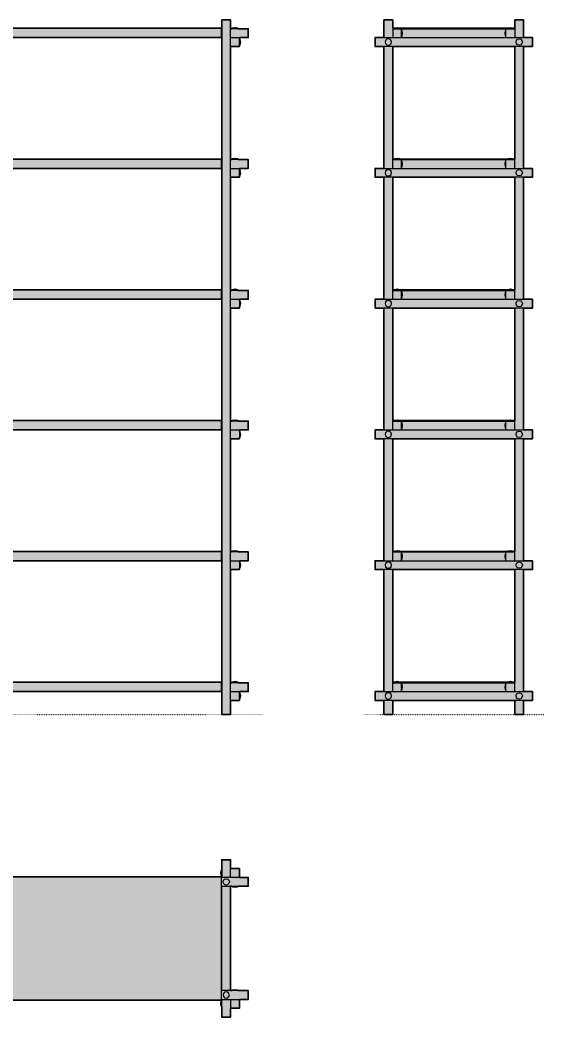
# Model space of a CAD drawing. Header units: millimetres. Extents: x 0 to 2964, y -856 to 1965.
# Drawn here: x 1482 to 2964, y -856 to 1965 of the extents above; entities that cross this region are included whole.
import ezdxf

# ---------------------------------------------------------------- set-up
doc = ezdxf.new("R2010")
doc.units = ezdxf.units.MM
doc.linetypes.add('Dots', pattern=[1, 0, -1])
doc.layers.add('Blocks', color=7, linetype='Continuous')
doc.layers.add('Blocks$Fill', color=7, linetype='Continuous', true_color=0xffffff)
for name, color, linetype, lineweight, true_color in [('Blocks$Inner', 7, 'Continuous', 25, 0x007f00), ('Blocks$Outline', 7, 'Continuous', 35, 0xff3f3f), ('Groud', 7, 'Dots', 25, 0x243775)]:
    doc.layers.add(name, color=color, linetype=linetype, lineweight=lineweight, true_color=true_color)

# ---------------------------------------------------------------- blocks, each defined once
blk = doc.blocks.new('Woody High Shelf Front')
at = {"layer": 'Blocks$Fill'}
h = blk.add_hatch(color=256, dxfattribs=at)
h.paths.add_polyline_path([(2077.9, 1965), (2052.9, 1965), (2052.9, 1940), (2051.9, 1940), (2051.9, 1941.5), (1448.9, 1941.5), (1448.9, 1941.2), (1448.9, 1940), (1444.4, 1940), (1444.4, 1940.8), (1442.3, 1941.8), (1435.4, 1943.1), (1428.5, 1941.8), (1426.4, 1940.8), (1426.4, 1940), (1422.9, 1940), (1422.9, 1965), (1397.9, 1965), (1397.9, 1940), (1396.9, 1940), (1396.9, 1941.5), (793.9, 1941.5), (793.9, 1941.2), (793.9, 1940), (789.4, 1940), (789.4, 1940.8), (787.3, 1941.8), (780.4, 1943.1), (773.5, 1941.8), (771.4, 1940.8), (771.4, 1940), (767.9, 1940), (767.9, 1965), (742.9, 1965), (742.9, 1940), (741.9, 1940), (741.9, 1941.5), (138.9, 1941.5), (138.9, 1941.2), (138.9, 1940), (134.4, 1940), (134.4, 1940.8), (132.3, 1941.8), (125.4, 1943.1), (118.5, 1941.8), (116.4, 1940.8), (116.4, 1940), (112.9, 1940), (112.9, 1965), (87.9, 1965), (87.9, 1940), (62.9, 1940), (62.9, 1915), (87.9, 1915), (87.9, 1570), (62.9, 1570), (62.9, 1545), (87.9, 1545), (87.9, 1200), (62.9, 1200), (62.9, 1175), (87.9, 1175), (87.9, 830), (62.9, 830), (62.9, 805), (87.9, 805), (87.9, 460), (62.9, 460), (62.9, 435), (87.9, 435), (87.9, 90), (62.9, 90), (62.9, 65), (87.9, 65), (87.9, 0), (112.9, 0), (112.9, 40), (137.9, 40), (137.9, 43.5), (138.2, 43.5), (139.2, 45.6), (140.5, 52.5), (139.2, 59.4), (138.2, 61.5), (137.9, 61.5), (137.9, 65), (742.9, 65), (742.9, 0), (767.9, 0), (767.9, 40), (792.9, 40), (792.9, 43.5), (793.2, 43.5), (794.2, 45.6), (795.5, 52.5), (794.2, 59.4), (793.2, 61.5), (792.9, 61.5), (792.9, 65), (1397.9, 65), (1397.9, 0), (1422.9, 0), (1422.9, 40), (1447.9, 40), (1447.9, 43.5), (1448.2, 43.5), (1449.2, 45.6), (1450.5, 52.5), (1449.2, 59.4), (1448.2, 61.5), (1447.9, 61.5), (1447.9, 65), (2052.9, 65), (2052.9, 0), (2077.9, 0), (2077.9, 40), (2102.9, 40), (2102.9, 43.5), (2103.2, 43.5), (2104.2, 45.6), (2105.5, 52.5), (2104.2, 59.4), (2103.2, 61.5), (2102.9, 61.5), (2102.9, 65), (2127.9, 65), (2127.9, 90), (2099.5, 90), (2099.5, 90.8), (2097.3, 91.8), (2090.5, 93.1), (2083.6, 91.8), (2081.4, 90.8), (2081.4, 90), (2077.9, 90), (2077.9, 410), (2102.9, 410), (2102.9, 413.5), (2103.2, 413.5), (2104.2, 415.6), (2105.5, 422.5), (2104.2, 429.4), (2103.2, 431.5), (2102.9, 431.5), (2102.9, 435), (2127.9, 435), (2127.9, 460), (2099.5, 460), (2099.5, 460.8), (2097.3, 461.8), (2090.5, 463.1), (2083.6, 461.8), (2081.4, 460.8), (2081.4, 460), (2077.9, 460), (2077.9, 780), (2102.9, 780), (2102.9, 783.5), (2103.2, 783.5), (2104.2, 785.6), (2105.5, 792.5), (2104.2, 799.4), (2103.2, 801.5), (2102.9, 801.5), (2102.9, 805), (2127.9, 805), (2127.9, 830), (2099.5, 830), (2099.5, 830.8), (2097.3, 831.8), (2090.5, 833.1), (2083.6, 831.8), (2081.4, 830.8), (2081.4, 830), (2077.9, 830), (2077.9, 1150), (2102.9, 1150), (2102.9, 1153.5), (2103.2, 1153.5), (2104.2, 1155.6), (2105.5, 1162.5), (2104.2, 1169.4), (2103.2, 1171.5), (2102.9, 1171.5), (2102.9, 1175), (2127.9, 1175), (2127.9, 1200), (2099.5, 1200), (2099.5, 1200.8), (2097.3, 1201.8), (2090.5, 1203.1), (2083.6, 1201.8), (2081.4, 1200.8), (2081.4, 1200), (2077.9, 1200), (2077.9, 1520), (2102.9, 1520), (2102.9, 1523.5), (2103.2, 1523.5), (2104.2, 1525.6), (2105.5, 1532.5), (2104.2, 1539.4), (2103.2, 1541.5), (2102.9, 1541.5), (2102.9, 1545), (2127.9, 1545), (2127.9, 1570), (2099.5, 1570), (2099.5, 1570.8), (2097.3, 1571.8), (2090.5, 1573.1), (2083.6, 1571.8), (2081.4, 1570.8), (2081.4, 1570), (2077.9, 1570), (2077.9, 1890), (2102.9, 1890), (2102.9, 1893.5), (2103.2, 1893.5), (2104.2, 1895.6), (2105.5, 1902.5), (2104.2, 1909.4), (2103.2, 1911.5), (2102.9, 1911.5), (2102.9, 1915), (2127.9, 1915), (2127.9, 1940), (2099.5, 1940), (2099.5, 1940.8), (2097.3, 1941.8), (2090.5, 1943.1), (2083.6, 1941.8), (2081.4, 1940.8), (2081.4, 1940), (2077.9, 1940)], flags=0)
h.paths.add_polyline_path([(1422.9, 1890), (1447.9, 1890), (1447.9, 1893.5), (1448.2, 1893.5), (1449.2, 1895.6), (1450.5, 1902.5), (1449.2, 1909.4), (1448.2, 1911.5), (1447.9, 1911.5), (1447.9, 1915), (2052.9, 1915), (2052.9, 1570), (2051.9, 1570), (2051.9, 1571.5), (1448.9, 1571.5), (1448.9, 1571.2), (1448.9, 1570), (1444.4, 1570), (1444.4, 1570.8), (1442.3, 1571.8), (1435.4, 1573.1), (1428.5, 1571.8), (1426.4, 1570.8), (1426.4, 1570), (1422.9, 1570)], flags=0)
h.paths.add_polyline_path([(1422.9, 1520), (1447.9, 1520), (1447.9, 1523.5), (1448.2, 1523.5), (1449.2, 1525.6), (1450.5, 1532.5), (1449.2, 1539.4), (1448.2, 1541.5), (1447.9, 1541.5), (1447.9, 1545), (2052.9, 1545), (2052.9, 1200), (2051.9, 1200), (2051.9, 1201.5), (1448.9, 1201.5), (1448.9, 1201.2), (1448.9, 1200), (1444.4, 1200), (1444.4, 1200.8), (1442.3, 1201.8), (1435.4, 1203.1), (1428.5, 1201.8), (1426.4, 1200.8), (1426.4, 1200), (1422.9, 1200), (1422.9, 1520)], flags=0)
h.paths.add_polyline_path([(2051.9, 831.5), (1448.9, 831.5), (1448.9, 831.2), (1448.9, 830), (1444.4, 830), (1444.4, 830.8), (1442.3, 831.8), (1435.4, 833.1), (1428.5, 831.8), (1426.4, 830.8), (1426.4, 830), (1422.9, 830), (1422.9, 1150), (1447.9, 1150), (1447.9, 1153.5), (1448.2, 1153.5), (1449.2, 1155.6), (1450.5, 1162.5), (1449.2, 1169.4), (1448.2, 1171.5), (1447.9, 1171.5), (1447.9, 1175), (2052.9, 1175), (2052.9, 830), (2051.9, 830)], flags=0)
h.paths.add_polyline_path([(1422.9, 780), (1447.9, 780), (1447.9, 783.5), (1448.2, 783.5), (1449.2, 785.6), (1450.5, 792.5), (1449.2, 799.4), (1448.2, 801.5), (1447.9, 801.5), (1447.9, 805), (2052.9, 805), (2052.9, 460), (2051.9, 460), (2051.9, 461.5), (1448.9, 461.5), (1448.9, 461.2), (1448.9, 460), (1444.4, 460), (1444.4, 460.8), (1442.3, 461.8), (1435.4, 463.1), (1428.5, 461.8), (1426.4, 460.8), (1426.4, 460), (1422.9, 460)], flags=0)
h.paths.add_polyline_path([(1422.9, 410), (1447.9, 410), (1447.9, 413.5), (1448.2, 413.5), (1449.2, 415.6), (1450.5, 422.5), (1449.2, 429.4), (1448.2, 431.5), (1447.9, 431.5), (1447.9, 435), (2052.9, 435), (2052.9, 90), (2051.9, 90), (2051.9, 91.5), (1448.9, 91.5), (1448.9, 91.2), (1448.9, 90), (1444.4, 90), (1444.4, 90.8), (1442.3, 91.8), (1435.4, 93.1), (1428.5, 91.8), (1426.4, 90.8), (1426.4, 90), (1422.9, 90)], flags=0)
h.paths.add_polyline_path([(767.9, 410), (792.9, 410), (792.9, 413.5), (793.2, 413.5), (794.2, 415.6), (795.5, 422.5), (794.2, 429.4), (793.2, 431.5), (792.9, 431.5), (792.9, 435), (1397.9, 435), (1397.9, 90), (1396.9, 90), (1396.9, 91.5), (793.9, 91.5), (793.9, 91.2), (793.9, 90), (789.4, 90), (789.4, 90.8), (787.3, 91.8), (780.4, 93.1), (773.5, 91.8), (771.4, 90.8), (771.4, 90), (767.9, 90)], flags=0)
h.paths.add_polyline_path([(1396.9, 461.5), (793.9, 461.5), (793.9, 461.2), (793.9, 460), (789.4, 460), (789.4, 460.8), (787.3, 461.8), (780.4, 463.1), (773.5, 461.8), (771.4, 460.8), (771.4, 460), (767.9, 460), (767.9, 780), (792.9, 780), (792.9, 783.5), (793.2, 783.5), (794.2, 785.6), (795.5, 792.5), (794.2, 799.4), (793.2, 801.5), (792.9, 801.5), (792.9, 805), (1397.9, 805), (1397.9, 460), (1396.9, 460)], flags=0)
h.paths.add_polyline_path([(1396.9, 831.5), (793.9, 831.5), (793.9, 831.2), (793.9, 830), (789.4, 830), (789.4, 830.8), (787.3, 831.8), (780.4, 833.1), (773.5, 831.8), (771.4, 830.8), (771.4, 830), (767.9, 830), (767.9, 1150), (792.9, 1150), (792.9, 1153.5), (793.2, 1153.5), (794.2, 1155.6), (795.5, 1162.5), (794.2, 1169.4), (793.2, 1171.5), (792.9, 1171.5), (792.9, 1175), (1397.9, 1175), (1397.9, 830), (1396.9, 830)], flags=0)
h.paths.add_polyline_path([(1396.9, 1201.5), (793.9, 1201.5), (793.9, 1201.2), (793.9, 1200), (789.4, 1200), (789.4, 1200.8), (787.3, 1201.8), (780.4, 1203.1), (773.5, 1201.8), (771.4, 1200.8), (771.4, 1200), (767.9, 1200), (767.9, 1520), (767.9, 1520), (792.9, 1520), (792.9, 1523.5), (793.2, 1523.5), (794.2, 1525.6), (795.5, 1532.5), (794.2, 1539.4), (793.2, 1541.5), (792.9, 1541.5), (792.9, 1545), (1397.9, 1545), (1397.9, 1200), (1396.9, 1200)], flags=0)
h.paths.add_polyline_path([(1397.9, 1915), (1397.9, 1570), (1396.9, 1570), (1396.9, 1571.5), (793.9, 1571.5), (793.9, 1571.2), (793.9, 1570), (789.4, 1570), (789.4, 1570.8), (787.3, 1571.8), (780.4, 1573.1), (773.5, 1571.8), (771.4, 1570.8), (771.4, 1570), (767.9, 1570), (767.9, 1890), (792.9, 1890), (792.9, 1893.5), (793.2, 1893.5), (794.2, 1895.6), (795.5, 1902.5), (794.2, 1909.4), (793.2, 1911.5), (792.9, 1911.5), (792.9, 1915)], flags=0)
h.paths.add_polyline_path([(741.9, 1571.5), (138.9, 1571.5), (138.9, 1571.2), (138.9, 1570), (134.4, 1570), (134.4, 1570.8), (132.3, 1571.8), (125.4, 1573.1), (118.5, 1571.8), (116.4, 1570.8), (116.4, 1570), (112.9, 1570), (112.9, 1890), (137.9, 1890), (137.9, 1893.5), (138.2, 1893.5), (139.2, 1895.6), (140.5, 1902.5), (139.2, 1909.4), (138.2, 1911.5), (137.9, 1911.5), (137.9, 1915), (742.9, 1915), (742.9, 1570), (741.9, 1570)], flags=0)
h.paths.add_polyline_path([(137.9, 1523.5), (138.2, 1523.5), (139.2, 1525.6), (140.5, 1532.5), (139.2, 1539.4), (138.2, 1541.5), (137.9, 1541.5), (137.9, 1545), (742.9, 1545), (742.9, 1200), (741.9, 1200), (741.9, 1201.5), (138.9, 1201.5), (138.9, 1201.2), (138.9, 1200), (134.4, 1200), (134.4, 1200.8), (132.3, 1201.8), (125.4, 1203.1), (118.5, 1201.8), (116.4, 1200.8), (116.4, 1200), (112.9, 1200), (112.9, 1520), (112.9, 1520), (137.9, 1520)], flags=0)
h.paths.add_polyline_path([(741.9, 831.5), (138.9, 831.5), (138.9, 831.2), (138.9, 830), (134.4, 830), (134.4, 830.8), (132.3, 831.8), (125.4, 833.1), (118.5, 831.8), (116.4, 830.8), (116.4, 830), (112.9, 830), (112.9, 1150), (137.9, 1150), (137.9, 1153.5), (138.2, 1153.5), (139.2, 1155.6), (140.5, 1162.5), (139.2, 1169.4), (138.2, 1171.5), (137.9, 1171.5), (137.9, 1175), (742.9, 1175), (742.9, 830), (741.9, 830)], flags=0)
h.paths.add_polyline_path([(112.9, 780), (137.9, 780), (137.9, 783.5), (138.2, 783.5), (139.2, 785.6), (140.5, 792.5), (139.2, 799.4), (138.2, 801.5), (137.9, 801.5), (137.9, 805), (742.9, 805), (742.9, 460), (741.9, 460), (741.9, 461.5), (138.9, 461.5), (138.9, 461.2), (138.9, 460), (134.4, 460), (134.4, 460.8), (132.3, 461.8), (125.4, 463.1), (118.5, 461.8), (116.4, 460.8), (116.4, 460), (112.9, 460)], flags=0)
h.paths.add_polyline_path([(741.9, 91.5), (138.9, 91.5), (138.9, 91.2), (138.9, 90), (134.4, 90), (134.4, 90.8), (132.3, 91.8), (125.4, 93.1), (118.5, 91.8), (116.4, 90.8), (116.4, 90), (112.9, 90), (112.9, 410), (137.9, 410), (137.9, 413.5), (138.2, 413.5), (139.2, 415.6), (140.5, 422.5), (139.2, 429.4), (138.2, 431.5), (137.9, 431.5), (137.9, 435), (742.9, 435), (742.9, 90), (741.9, 90)], flags=0)
at = {"layer": 'Blocks$Inner'}
for p, q in [((2077.9, 1965), (2052.9, 1965)), ((2052.9, 1965), (2052.9, 0)), ((2077.9, 1915), (2077.9, 1965)), ((2077.9, 1890), (2077.9, 1915)), ((2077.9, 1545), (2077.9, 1890)), ((2077.9, 1520), (2077.9, 1545)), ((2077.9, 65), (2077.9, 1520)), ((2077.9, 40), (2077.9, 65)), ((2077.9, 0), (2077.9, 40)), ((2052.9, 0), (2077.9, 0))]:
    blk.add_line(p, q, dxfattribs=at)
for points in [[(2051.9, 1941.5), (1448.9, 1941.5), (1448.9, 1941.2), (1448.9, 1940.6), (1448.9, 1939.7), (1448.9, 1938.5), (1448.9, 1915.5), (2051.9, 1915.5), (2051.9, 1938.5), (2051.9, 1939.7), (2051.9, 1940.6), (2051.9, 1941.2)], [(2051.9, 1571.5), (1448.9, 1571.5), (1448.9, 1571.2), (1448.9, 1570.6), (1448.9, 1569.7), (1448.9, 1568.5), (1448.9, 1545.5), (2051.9, 1545.5), (2051.9, 1568.5), (2051.9, 1569.7), (2051.9, 1570.6), (2051.9, 1571.2)], [(2051.9, 1201.5), (1448.9, 1201.5), (1448.9, 1201.2), (1448.9, 1200.6), (1448.9, 1199.7), (1448.9, 1198.5), (1448.9, 1175.5), (2051.9, 1175.5), (2051.9, 1198.5), (2051.9, 1199.7), (2051.9, 1200.6), (2051.9, 1201.2)], [(2051.9, 831.5), (1448.9, 831.5), (1448.9, 831.2), (1448.9, 830.6), (1448.9, 829.7), (1448.9, 828.5), (1448.9, 805.5), (2051.9, 805.5), (2051.9, 828.5), (2051.9, 829.7), (2051.9, 830.6), (2051.9, 831.2)], [(2051.9, 461.5), (1448.9, 461.5), (1448.9, 461.2), (1448.9, 460.6), (1448.9, 459.7), (1448.9, 458.5), (1448.9, 435.5), (2051.9, 435.5), (2051.9, 458.5), (2051.9, 459.7), (2051.9, 460.6), (2051.9, 461.2)], [(2051.9, 91.5), (1448.9, 91.5), (1448.9, 91.2), (1448.9, 90.6), (1448.9, 89.7), (1448.9, 88.5), (1448.9, 65.5), (2051.9, 65.5), (2051.9, 88.5), (2051.9, 89.7), (2051.9, 90.6), (2051.9, 91.2)]]:
    blk.add_lwpolyline(points, close=True, dxfattribs=at)
for points in [[(2051.9, 1940), (2052.9, 1940)], [(2077.9, 1915), (2102.9, 1915), (2127.9, 1915), (2127.9, 1940), (2077.9, 1940)], [(2081.4, 1940), (2081.4, 1940.8), (2083.6, 1941.8), (2090.5, 1943.1), (2097.3, 1941.8), (2099.5, 1940.8), (2099.5, 1940)], [(1422.9, 1915), (1447.9, 1915), (2052.9, 1915)], [(2077.9, 1890), (2102.9, 1890), (2102.9, 1915)], [(2102.9, 1893.5), (2103.2, 1893.5), (2104.2, 1895.6), (2105.5, 1902.5), (2104.2, 1909.4), (2103.2, 1911.5), (2102.9, 1911.5)], [(2051.9, 1570), (2052.9, 1570)], [(2077.9, 1545), (2102.9, 1545), (2127.9, 1545), (2127.9, 1570), (2077.9, 1570)], [(2081.4, 1570), (2081.4, 1570.8), (2083.6, 1571.8), (2090.5, 1573.1), (2097.3, 1571.8), (2099.5, 1570.8), (2099.5, 1570)], [(1422.9, 1545), (1447.9, 1545), (2052.9, 1545)], [(2077.9, 1520), (2102.9, 1520), (2102.9, 1545)], [(2102.9, 1523.5), (2103.2, 1523.5), (2104.2, 1525.6), (2105.5, 1532.5), (2104.2, 1539.4), (2103.2, 1541.5), (2102.9, 1541.5)], [(2051.9, 1200), (2052.9, 1200)], [(2102.9, 1175), (2102.9, 1150), (2077.9, 1150), (2077.9, 1175), (2102.9, 1175), (2127.9, 1175), (2127.9, 1200), (2077.9, 1200)], [(2081.4, 1200), (2081.4, 1200.8), (2083.6, 1201.8), (2090.5, 1203.1), (2097.3, 1201.8), (2099.5, 1200.8), (2099.5, 1200)], [(1447.9, 1175), (1447.9, 1150), (1422.9, 1150), (1422.9, 1175), (1447.9, 1175), (2052.9, 1175)], [(2102.9, 1153.5), (2103.2, 1153.5), (2104.2, 1155.6), (2105.5, 1162.5), (2104.2, 1169.4), (2103.2, 1171.5), (2102.9, 1171.5)], [(2051.9, 830), (2052.9, 830)], [(2102.9, 805), (2102.9, 780), (2077.9, 780), (2077.9, 805), (2102.9, 805), (2127.9, 805), (2127.9, 830), (2077.9, 830)], [(2081.4, 830), (2081.4, 830.8), (2083.6, 831.8), (2090.5, 833.1), (2097.3, 831.8), (2099.5, 830.8), (2099.5, 830)], [(1447.9, 805), (1447.9, 780), (1422.9, 780), (1422.9, 805), (1447.9, 805), (2052.9, 805)], [(2102.9, 783.5), (2103.2, 783.5), (2104.2, 785.6), (2105.5, 792.5), (2104.2, 799.4), (2103.2, 801.5), (2102.9, 801.5)], [(2051.9, 460), (2052.9, 460)], [(2102.9, 435), (2102.9, 410), (2077.9, 410), (2077.9, 435), (2102.9, 435), (2127.9, 435), (2127.9, 460), (2077.9, 460)], [(2081.4, 460), (2081.4, 460.8), (2083.6, 461.8), (2090.5, 463.1), (2097.3, 461.8), (2099.5, 460.8), (2099.5, 460)], [(1447.9, 435), (1447.9, 410), (1422.9, 410), (1422.9, 435), (1447.9, 435), (2052.9, 435)], [(2102.9, 413.5), (2103.2, 413.5), (2104.2, 415.6), (2105.5, 422.5), (2104.2, 429.4), (2103.2, 431.5), (2102.9, 431.5)], [(2051.9, 90), (2052.9, 90)], [(2077.9, 65), (2102.9, 65), (2127.9, 65), (2127.9, 90), (2077.9, 90)], [(2081.4, 90), (2081.4, 90.8), (2083.6, 91.8), (2090.5, 93.1), (2097.3, 91.8), (2099.5, 90.8), (2099.5, 90)], [(1422.9, 65), (1447.9, 65), (2052.9, 65)], [(2077.9, 40), (2102.9, 40), (2102.9, 65)], [(2102.9, 43.5), (2103.2, 43.5), (2104.2, 45.6), (2105.5, 52.5), (2104.2, 59.4), (2103.2, 61.5), (2102.9, 61.5)]]:
    blk.add_lwpolyline(points, dxfattribs=at)
at = {"layer": 'Blocks$Outline'}
for points in [[(2077.9, 1965), (2052.9, 1965), (2052.9, 1940)], [(2077.9, 1940), (2077.9, 1965)], [(2051.9, 1941.5), (1448.9, 1941.5), (1448.9, 1941.2), (1448.9, 1940.6), (1448.9, 1940)], [(2051.9, 1940), (2051.9, 1940.6), (2051.9, 1941.2), (2051.9, 1941.5)], [(2052.9, 1940), (2051.9, 1940)], [(2081.4, 1940), (2077.9, 1940)], [(2099.5, 1940), (2099.5, 1940.8), (2097.3, 1941.8), (2090.5, 1943.1), (2083.6, 1941.8), (2081.4, 1940.8), (2081.4, 1940)], [(2102.9, 1915), (2127.9, 1915), (2127.9, 1940), (2099.5, 1940)], [(1447.9, 1915), (2052.9, 1915)], [(2052.9, 1915), (2052.9, 1570)], [(2077.9, 1890), (2102.9, 1890), (2102.9, 1893.5)], [(2102.9, 1911.5), (2102.9, 1915)], [(2102.9, 1893.5), (2103.2, 1893.5), (2104.2, 1895.6), (2105.5, 1902.5), (2104.2, 1909.4), (2103.2, 1911.5), (2102.9, 1911.5)], [(2077.9, 1570), (2077.9, 1890)], [(2051.9, 1571.5), (1448.9, 1571.5), (1448.9, 1571.2), (1448.9, 1570.6), (1448.9, 1570)], [(2051.9, 1570), (2051.9, 1570.6), (2051.9, 1571.2), (2051.9, 1571.5)], [(2052.9, 1570), (2051.9, 1570)], [(2081.4, 1570), (2077.9, 1570)], [(2099.5, 1570), (2099.5, 1570.8), (2097.3, 1571.8), (2090.5, 1573.1), (2083.6, 1571.8), (2081.4, 1570.8), (2081.4, 1570)], [(2102.9, 1545), (2127.9, 1545), (2127.9, 1570), (2099.5, 1570)], [(1447.9, 1545), (2052.9, 1545)], [(2052.9, 1545), (2052.9, 1200)], [(2077.9, 1520), (2102.9, 1520), (2102.9, 1523.5)], [(2102.9, 1541.5), (2102.9, 1545)], [(2102.9, 1523.5), (2103.2, 1523.5), (2104.2, 1525.6), (2105.5, 1532.5), (2104.2, 1539.4), (2103.2, 1541.5), (2102.9, 1541.5)], [(2077.9, 1200), (2077.9, 1520), (2077.9, 1520)], [(2051.9, 1201.5), (1448.9, 1201.5), (1448.9, 1201.2), (1448.9, 1200.6), (1448.9, 1200)], [(2051.9, 1200), (2051.9, 1200.6), (2051.9, 1201.2), (2051.9, 1201.5)], [(2052.9, 1200), (2051.9, 1200)], [(2081.4, 1200), (2077.9, 1200)], [(2099.5, 1200), (2099.5, 1200.8), (2097.3, 1201.8), (2090.5, 1203.1), (2083.6, 1201.8), (2081.4, 1200.8), (2081.4, 1200)], [(2102.9, 1175), (2127.9, 1175), (2127.9, 1200), (2099.5, 1200)], [(1447.9, 1175), (2052.9, 1175)], [(2052.9, 1175), (2052.9, 830)], [(2102.9, 1171.5), (2102.9, 1175)], [(2102.9, 1153.5), (2103.2, 1153.5), (2104.2, 1155.6), (2105.5, 1162.5), (2104.2, 1169.4), (2103.2, 1171.5), (2102.9, 1171.5)], [(2077.9, 1150), (2102.9, 1150), (2102.9, 1153.5)], [(2077.9, 830), (2077.9, 1150)], [(2051.9, 831.5), (1448.9, 831.5), (1448.9, 831.2), (1448.9, 830.6), (1448.9, 830)], [(2051.9, 830), (2051.9, 830.6), (2051.9, 831.2), (2051.9, 831.5)], [(2052.9, 830), (2051.9, 830)], [(2081.4, 830), (2077.9, 830)], [(2099.5, 830), (2099.5, 830.8), (2097.3, 831.8), (2090.5, 833.1), (2083.6, 831.8), (2081.4, 830.8), (2081.4, 830)], [(2102.9, 805), (2127.9, 805), (2127.9, 830), (2099.5, 830)], [(1447.9, 805), (2052.9, 805)], [(2052.9, 805), (2052.9, 460)], [(2102.9, 801.5), (2102.9, 805)], [(2102.9, 783.5), (2103.2, 783.5), (2104.2, 785.6), (2105.5, 792.5), (2104.2, 799.4), (2103.2, 801.5), (2102.9, 801.5)], [(2077.9, 780), (2102.9, 780), (2102.9, 783.5)], [(2077.9, 460), (2077.9, 780)], [(2051.9, 461.5), (1448.9, 461.5), (1448.9, 461.2), (1448.9, 460.6), (1448.9, 460)], [(2051.9, 460), (2051.9, 460.6), (2051.9, 461.2), (2051.9, 461.5)], [(2052.9, 460), (2051.9, 460)], [(2081.4, 460), (2077.9, 460)], [(2099.5, 460), (2099.5, 460.8), (2097.3, 461.8), (2090.5, 463.1), (2083.6, 461.8), (2081.4, 460.8), (2081.4, 460)], [(2102.9, 435), (2127.9, 435), (2127.9, 460), (2099.5, 460)], [(1447.9, 435), (2052.9, 435)], [(2052.9, 435), (2052.9, 90)], [(2102.9, 431.5), (2102.9, 435)], [(2102.9, 413.5), (2103.2, 413.5), (2104.2, 415.6), (2105.5, 422.5), (2104.2, 429.4), (2103.2, 431.5), (2102.9, 431.5)], [(2077.9, 410), (2102.9, 410), (2102.9, 413.5)], [(2077.9, 90), (2077.9, 410)], [(2051.9, 91.5), (1448.9, 91.5), (1448.9, 91.2), (1448.9, 90.6), (1448.9, 90)], [(2051.9, 90), (2051.9, 90.6), (2051.9, 91.2), (2051.9, 91.5)], [(2052.9, 90), (2051.9, 90)], [(2081.4, 90), (2077.9, 90)], [(2099.5, 90), (2099.5, 90.8), (2097.3, 91.8), (2090.5, 93.1), (2083.6, 91.8), (2081.4, 90.8), (2081.4, 90)], [(2102.9, 65), (2127.9, 65), (2127.9, 90), (2099.5, 90)], [(1447.9, 65), (2052.9, 65)], [(2052.9, 65), (2052.9, 0), (2077.9, 0), (2077.9, 40)], [(2102.9, 61.5), (2102.9, 65)], [(2102.9, 43.5), (2103.2, 43.5), (2104.2, 45.6), (2105.5, 52.5), (2104.2, 59.4), (2103.2, 61.5), (2102.9, 61.5)], [(2077.9, 40), (2102.9, 40), (2102.9, 43.5)]]:
    blk.add_lwpolyline(points, dxfattribs=at)
blk = doc.blocks.new('Woody High Shelf Top')
at = {"layer": 'Blocks$Fill'}
blk.add_hatch(color=256, dxfattribs=at).paths.add_polyline_path([(0, 395), (-25, 395), (-25, 370), (0, 370), (0, 75), (-25, 75), (-25, 50), (0, 50), (0, 46.5), (-0.3, 46.5), (-1.3, 44.4), (-2.6, 37.5), (-1.3, 30.6), (-0.3, 28.5), (0, 28.5), (0, 0), (25, 0), (25, 25), (50, 25), (50, 50), (51, 50), (51, 48), (352.5, 48), (654, 48), (654, 50), (655, 50), (655, 46.5), (654.7, 46.5), (653.7, 44.4), (652.4, 37.5), (653.7, 30.6), (654.7, 28.5), (655, 28.5), (655, 0), (680, 0), (680, 25), (705, 25), (705, 50), (706, 50), (706, 48), (1007.5, 48), (1309, 48), (1309, 50), (1310, 50), (1310, 46.5), (1309.7, 46.5), (1308.7, 44.4), (1307.4, 37.5), (1308.7, 30.6), (1309.7, 28.5), (1310, 28.5), (1310, 0), (1335, 0), (1335, 25), (1360, 25), (1360, 50), (1361, 50), (1361, 48), (1662.5, 48), (1964, 48), (1964, 50), (1965, 50), (1965, 46.5), (1964.7, 46.5), (1963.7, 44.4), (1962.4, 37.5), (1963.7, 30.6), (1964.7, 28.5), (1965, 28.5), (1965, 0), (1990, 0), (1990, 25), (2015, 25), (2015, 50), (2040, 50), (2040, 75), (2011.5, 75), (2011.5, 75.1), (2009.4, 76.1), (2002.5, 77.4), (1995.6, 76.1), (1993.5, 75.1), (1993.5, 75), (1990, 75), (1990, 370), (1993.5, 370), (1993.5, 369.9), (1995.6, 368.9), (2002.5, 367.6), (2009.4, 368.9), (2011.5, 369.9), (2011.5, 370), (2040, 370), (2040, 395), (2015, 395), (2015, 420), (1990, 420), (1990, 445), (1965, 445), (1965, 416.5), (1964.7, 416.5), (1963.7, 414.4), (1962.4, 407.5), (1963.7, 400.6), (1964.7, 398.5), (1965, 398.5), (1965, 395), (1964, 395), (1964, 397), (1662.5, 397), (1361, 397), (1361, 396.7), (1361, 395), (1360, 395), (1360, 420), (1335, 420), (1335, 445), (1310, 445), (1310, 416.5), (1309.7, 416.5), (1308.7, 414.4), (1307.4, 407.5), (1308.7, 400.6), (1309.7, 398.5), (1310, 398.5), (1310, 395), (1309, 395), (1309, 397), (1007.5, 397), (706, 397), (706, 396.7), (706, 395), (705, 395), (705, 420), (680, 420), (680, 445), (655, 445), (655, 416.5), (654.7, 416.5), (653.7, 414.4), (652.4, 407.5), (653.7, 400.6), (654.7, 398.5), (655, 398.5), (655, 395), (654, 395), (654, 397), (352.5, 397), (51, 397), (51, 396.7), (51, 395), (50, 395), (50, 420), (25, 420), (25, 445), (0, 445), (0, 416.5), (-0.3, 416.5), (-1.3, 414.4), (-2.6, 407.5), (-1.3, 400.6), (-0.3, 398.5), (0, 398.5)], flags=0)
at = {"layer": 'Blocks$Inner'}
for p, q in [((1964, 396.1), (1964, 396.7)), ((1964, 395.2), (1964, 396.1)), ((1964, 394), (1964, 395.2)), ((1964, 392.6), (1964, 394)), ((1964, 222.5), (1964, 392.6)), ((1964, 52.4), (1964, 222.5)), ((1964, 51), (1964, 52.4)), ((1964, 49.8), (1964, 51)), ((1964, 48.9), (1964, 49.8)), ((1964, 48.3), (1964, 48.9))]:
    blk.add_line(p, q, dxfattribs=at)
for points in [[(1990, 395), (1990, 420), (1990, 445), (1965, 445), (1965, 395)], [(1964, 370), (2040, 370), (2040, 395), (2015, 395), (1990, 395), (1964, 395), (1964, 397), (1662.5, 397), (1361, 397)], [(1361, 48), (1662.5, 48), (1964, 48), (1964, 50), (1990, 50), (2015, 50), (2040, 50), (2040, 75), (1964, 75)], [(1965, 398.5), (1964.7, 398.5), (1963.7, 400.6), (1962.4, 407.5), (1963.7, 414.4), (1964.7, 416.5), (1965, 416.5)], [(2015, 395), (2015, 420), (1990, 420)], [(1965, 75), (1965, 222.5), (1965, 370)], [(1990, 75), (1990, 222.5), (1990, 370)], [(2011.5, 370), (2011.5, 369.9), (2009.4, 368.9), (2002.5, 367.6), (1995.6, 368.9), (1993.5, 369.9), (1993.5, 370)], [(2011.5, 75), (2011.5, 75.1), (2009.4, 76.1), (2002.5, 77.4), (1995.6, 76.1), (1993.5, 75.1), (1993.5, 75)], [(1965, 46.5), (1964.7, 46.5), (1963.7, 44.4), (1962.4, 37.5), (1963.7, 30.6), (1964.7, 28.5), (1965, 28.5)], [(1990, 50), (1990, 25), (1990, 0), (1965, 0), (1965, 50)], [(2015, 50), (2015, 25), (1990, 25)]]:
    blk.add_lwpolyline(points, dxfattribs=at)
for points in [[(1982, 374.7), (1977.5, 373.5), (1973, 374.7), (1969.7, 378), (1968.5, 382.5), (1969.7, 387), (1973, 390.3), (1977.5, 391.5), (1982, 390.3), (1985.3, 387), (1986.5, 382.5), (1985.3, 378)], [(1982, 70.3), (1977.5, 71.5), (1973, 70.3), (1969.7, 67), (1968.5, 62.5), (1969.7, 58), (1973, 54.7), (1977.5, 53.5), (1982, 54.7), (1985.3, 58), (1986.5, 62.5), (1985.3, 67)]]:
    blk.add_lwpolyline(points, close=True, dxfattribs=at)
at = {"layer": 'Blocks$Outline'}
for points in [[(1990, 420), (1990, 445), (1965, 445), (1965, 416.5)], [(1662.5, 397), (1361, 397), (1361, 396.7), (1361, 396.1), (1361, 395.2), (1361, 395)], [(1964, 395), (1964, 397), (1662.5, 397)], [(1965, 416.5), (1964.7, 416.5), (1963.7, 414.4), (1962.4, 407.5), (1963.7, 400.6), (1964.7, 398.5), (1965, 398.5)], [(1965, 395), (1964, 395)], [(1965, 398.5), (1965, 395)], [(2015, 395), (2015, 420), (1990, 420)], [(2011.5, 370), (2040, 370), (2040, 395), (2015, 395)], [(1990, 75), (1990, 222.5), (1990, 370)], [(1990, 370), (1993.5, 370)], [(1993.5, 370), (1993.5, 369.9), (1995.6, 368.9), (2002.5, 367.6), (2009.4, 368.9), (2011.5, 369.9), (2011.5, 370)], [(1993.5, 75), (1990, 75)], [(2011.5, 75), (2011.5, 75.1), (2009.4, 76.1), (2002.5, 77.4), (1995.6, 76.1), (1993.5, 75.1), (1993.5, 75)], [(2015, 50), (2040, 50), (2040, 75), (2011.5, 75)], [(1361, 50), (1361, 49.8), (1361, 48.9), (1361, 48.3), (1361, 48), (1662.5, 48)], [(1662.5, 48), (1964, 48), (1964, 50)], [(1965, 46.5), (1964.7, 46.5), (1963.7, 44.4), (1962.4, 37.5), (1963.7, 30.6), (1964.7, 28.5), (1965, 28.5)], [(1964, 50), (1965, 50)], [(1965, 50), (1965, 46.5)], [(1965, 28.5), (1965, 0), (1990, 0), (1990, 25)], [(1990, 25), (2015, 25), (2015, 50)]]:
    blk.add_lwpolyline(points, dxfattribs=at)
blk = doc.blocks.new('Woody High Shelf Side')
at = {"layer": 'Blocks$Fill'}
h = blk.add_hatch(color=256, dxfattribs=at)
h.paths.add_polyline_path([(82.7, 1941.3), (82.7, 1965), (57.7, 1965), (57.7, 1915), (32.7, 1915), (32.7, 1890), (57.7, 1890), (57.7, 1545), (32.7, 1545), (32.7, 1520), (57.7, 1520), (57.7, 1175), (32.7, 1175), (32.7, 1150), (57.7, 1150), (57.7, 805), (32.7, 805), (32.7, 780), (57.7, 780), (57.7, 435), (32.7, 435), (32.7, 410), (57.7, 410), (57.7, 65), (32.7, 65), (32.7, 40), (57.7, 40), (57.7, 0), (82.7, 0), (82.7, 40), (255.2, 40), (427.7, 40), (427.7, 0), (452.7, 0), (452.7, 40), (477.7, 40), (477.7, 65), (452.7, 65), (452.7, 410), (477.7, 410), (477.7, 435), (452.7, 435), (452.7, 780), (477.7, 780), (477.7, 805), (452.7, 805), (452.7, 1150), (477.7, 1150), (477.7, 1175), (452.7, 1175), (452.7, 1520), (477.7, 1520), (477.7, 1545), (452.7, 1545), (452.7, 1890), (477.7, 1890), (477.7, 1915), (452.7, 1915), (452.7, 1965), (427.7, 1965), (427.7, 1941.3), (426.7, 1941.5), (425.3, 1941.5), (422.7, 1941.5), (422.1, 1941.8), (415.2, 1943.1), (408.3, 1941.8), (407.7, 1941.5), (102.7, 1941.5), (102.1, 1941.8), (95.2, 1943.1), (88.3, 1941.8), (87.7, 1941.5), (83.7, 1941.5)], flags=0)
h.paths.add_polyline_path([(407.7, 91.5), (102.7, 91.5), (102.1, 91.8), (95.2, 93.1), (88.3, 91.8), (87.7, 91.5), (83.7, 91.5), (82.7, 91.3), (82.7, 410), (255.2, 410), (427.7, 410), (427.7, 91.3), (426.7, 91.5), (425.3, 91.5), (422.7, 91.5), (422.1, 91.8), (415.2, 93.1), (408.3, 91.8)], flags=0)
h.paths.add_polyline_path([(407.7, 461.5), (102.7, 461.5), (102.1, 461.8), (95.2, 463.1), (88.3, 461.8), (87.7, 461.5), (83.7, 461.5), (82.7, 461.3), (82.7, 780), (255.2, 780), (427.7, 780), (427.7, 461.3), (426.7, 461.5), (425.3, 461.5), (422.7, 461.5), (422.1, 461.8), (415.2, 463.1), (408.3, 461.8)], flags=0)
h.paths.add_polyline_path([(407.7, 831.5), (102.7, 831.5), (102.1, 831.8), (95.2, 833.1), (88.3, 831.8), (87.7, 831.5), (83.7, 831.5), (82.7, 831.3), (82.7, 1150), (255.2, 1150), (427.7, 1150), (427.7, 831.3), (426.7, 831.5), (425.3, 831.5), (422.7, 831.5), (422.1, 831.8), (415.2, 833.1), (408.3, 831.8)], flags=0)
h.paths.add_polyline_path([(407.7, 1201.5), (102.7, 1201.5), (102.1, 1201.8), (95.2, 1203.1), (88.3, 1201.8), (87.7, 1201.5), (83.7, 1201.5), (82.7, 1201.3), (82.7, 1520), (255.2, 1520), (427.7, 1520), (427.7, 1201.3), (426.7, 1201.5), (425.3, 1201.5), (422.7, 1201.5), (422.1, 1201.8), (415.2, 1203.1), (408.3, 1201.8)], flags=0)
h.paths.add_polyline_path([(255.2, 1890), (427.7, 1890), (427.7, 1571.3), (426.7, 1571.5), (425.3, 1571.5), (422.7, 1571.5), (422.1, 1571.8), (415.2, 1573.1), (408.3, 1571.8), (407.7, 1571.5), (102.7, 1571.5), (102.1, 1571.8), (95.2, 1573.1), (88.3, 1571.8), (87.7, 1571.5), (83.7, 1571.5), (82.7, 1571.3), (82.7, 1890)], flags=0)
at = {"layer": 'Blocks$Inner'}
for points in [[(57.7, 1915), (57.7, 1965), (82.7, 1965), (82.7, 1940), (82.7, 1915)], [(452.7, 1915), (452.7, 1965), (427.7, 1965), (427.7, 1940), (427.7, 1915)], [(82.7, 1941.3), (83.7, 1941.5), (85.1, 1941.5), (87.7, 1941.5)], [(82.7, 1940), (107.7, 1940), (255.2, 1940), (402.7, 1940), (427.7, 1940)], [(86.2, 1940), (86.2, 1940.8), (88.3, 1941.8), (95.2, 1943.1), (102.1, 1941.8), (104.2, 1940.8), (104.2, 1940)], [(407.7, 1941.5), (255.2, 1941.5), (102.7, 1941.5)], [(107.7, 1915), (107.7, 1940)], [(107.7, 1918.5), (107.8, 1918.5), (108.8, 1920.6), (110.1, 1927.5), (108.8, 1934.4), (107.8, 1936.5), (107.7, 1936.5)], [(402.7, 1918.5), (402.6, 1918.5), (401.6, 1920.6), (400.3, 1927.5), (401.6, 1934.4), (402.6, 1936.5), (402.7, 1936.5)], [(402.7, 1915), (402.7, 1940)], [(424.2, 1940), (424.2, 1940.8), (422.1, 1941.8), (415.2, 1943.1), (408.3, 1941.8), (406.2, 1940.8), (406.2, 1940)], [(427.7, 1941.3), (426.7, 1941.5), (425.3, 1941.5), (422.7, 1941.5)], [(57.7, 1545), (57.7, 1890)], [(82.7, 1545), (82.7, 1570), (82.7, 1890)], [(427.7, 1545), (427.7, 1570), (427.7, 1890)], [(452.7, 1545), (452.7, 1890)], [(82.7, 1571.3), (83.7, 1571.5), (85.1, 1571.5), (87.7, 1571.5)], [(82.7, 1570), (107.7, 1570), (255.2, 1570), (402.7, 1570), (427.7, 1570)], [(86.2, 1570), (86.2, 1570.8), (88.3, 1571.8), (95.2, 1573.1), (102.1, 1571.8), (104.2, 1570.8), (104.2, 1570)], [(407.7, 1571.5), (255.2, 1571.5), (102.7, 1571.5)], [(107.7, 1545), (107.7, 1570)], [(107.7, 1548.5), (107.8, 1548.5), (108.8, 1550.6), (110.1, 1557.5), (108.8, 1564.4), (107.8, 1566.5), (107.7, 1566.5)], [(402.7, 1548.5), (402.6, 1548.5), (401.6, 1550.6), (400.3, 1557.5), (401.6, 1564.4), (402.6, 1566.5), (402.7, 1566.5)], [(402.7, 1545), (402.7, 1570)], [(424.2, 1570), (424.2, 1570.8), (422.1, 1571.8), (415.2, 1573.1), (408.3, 1571.8), (406.2, 1570.8), (406.2, 1570)], [(427.7, 1571.3), (426.7, 1571.5), (425.3, 1571.5), (422.7, 1571.5)], [(57.7, 1175), (57.7, 1520)], [(82.7, 1175), (82.7, 1200), (82.7, 1520)], [(427.7, 1175), (427.7, 1200), (427.7, 1520)], [(452.7, 1175), (452.7, 1520)], [(82.7, 1201.3), (83.7, 1201.5), (85.1, 1201.5), (87.7, 1201.5)], [(82.7, 1200), (107.7, 1200), (255.2, 1200), (402.7, 1200), (427.7, 1200)], [(86.2, 1200), (86.2, 1200.8), (88.3, 1201.8), (95.2, 1203.1), (102.1, 1201.8), (104.2, 1200.8), (104.2, 1200)], [(407.7, 1201.5), (255.2, 1201.5), (102.7, 1201.5)], [(107.7, 1175), (107.7, 1200)], [(107.7, 1178.5), (107.8, 1178.5), (108.8, 1180.6), (110.1, 1187.5), (108.8, 1194.4), (107.8, 1196.5), (107.7, 1196.5)], [(402.7, 1178.5), (402.6, 1178.5), (401.6, 1180.6), (400.3, 1187.5), (401.6, 1194.4), (402.6, 1196.5), (402.7, 1196.5)], [(402.7, 1175), (402.7, 1200)], [(424.2, 1200), (424.2, 1200.8), (422.1, 1201.8), (415.2, 1203.1), (408.3, 1201.8), (406.2, 1200.8), (406.2, 1200)], [(427.7, 1201.3), (426.7, 1201.5), (425.3, 1201.5), (422.7, 1201.5)], [(57.7, 805), (57.7, 1150)], [(82.7, 805), (82.7, 830), (82.7, 1150)], [(427.7, 805), (427.7, 830), (427.7, 1150)], [(452.7, 805), (452.7, 1150)], [(82.7, 831.3), (83.7, 831.5), (85.1, 831.5), (87.7, 831.5)], [(82.7, 830), (107.7, 830), (255.2, 830), (402.7, 830), (427.7, 830)], [(86.2, 830), (86.2, 830.8), (88.3, 831.8), (95.2, 833.1), (102.1, 831.8), (104.2, 830.8), (104.2, 830)], [(407.7, 831.5), (255.2, 831.5), (102.7, 831.5)], [(107.7, 805), (107.7, 830)], [(107.7, 808.5), (107.8, 808.5), (108.8, 810.6), (110.1, 817.5), (108.8, 824.4), (107.8, 826.5), (107.7, 826.5)], [(402.7, 808.5), (402.6, 808.5), (401.6, 810.6), (400.3, 817.5), (401.6, 824.4), (402.6, 826.5), (402.7, 826.5)], [(402.7, 805), (402.7, 830)], [(424.2, 830), (424.2, 830.8), (422.1, 831.8), (415.2, 833.1), (408.3, 831.8), (406.2, 830.8), (406.2, 830)], [(427.7, 831.3), (426.7, 831.5), (425.3, 831.5), (422.7, 831.5)], [(57.7, 435), (57.7, 780)], [(82.7, 435), (82.7, 460), (82.7, 780)], [(427.7, 435), (427.7, 460), (427.7, 780)], [(452.7, 435), (452.7, 780)], [(82.7, 461.3), (83.7, 461.5), (85.1, 461.5), (87.7, 461.5)], [(82.7, 460), (107.7, 460), (255.2, 460), (402.7, 460), (427.7, 460)], [(86.2, 460), (86.2, 460.8), (88.3, 461.8), (95.2, 463.1), (102.1, 461.8), (104.2, 460.8), (104.2, 460)], [(407.7, 461.5), (255.2, 461.5), (102.7, 461.5)], [(107.7, 435), (107.7, 460)], [(107.7, 438.5), (107.8, 438.5), (108.8, 440.6), (110.1, 447.5), (108.8, 454.4), (107.8, 456.5), (107.7, 456.5)], [(402.7, 438.5), (402.6, 438.5), (401.6, 440.6), (400.3, 447.5), (401.6, 454.4), (402.6, 456.5), (402.7, 456.5)], [(402.7, 435), (402.7, 460)], [(424.2, 460), (424.2, 460.8), (422.1, 461.8), (415.2, 463.1), (408.3, 461.8), (406.2, 460.8), (406.2, 460)], [(427.7, 461.3), (426.7, 461.5), (425.3, 461.5), (422.7, 461.5)], [(57.7, 65), (57.7, 410)], [(82.7, 65), (82.7, 90), (82.7, 410)], [(427.7, 65), (427.7, 90), (427.7, 410)], [(452.7, 65), (452.7, 410)], [(82.7, 91.3), (83.7, 91.5), (85.1, 91.5), (87.7, 91.5)], [(82.7, 90), (107.7, 90), (255.2, 90), (402.7, 90), (427.7, 90)], [(86.2, 90), (86.2, 90.8), (88.3, 91.8), (95.2, 93.1), (102.1, 91.8), (104.2, 90.8), (104.2, 90)], [(407.7, 91.5), (255.2, 91.5), (102.7, 91.5)], [(107.7, 65), (107.7, 90)], [(107.7, 68.5), (107.8, 68.5), (108.8, 70.6), (110.1, 77.5), (108.8, 84.4), (107.8, 86.5), (107.7, 86.5)], [(402.7, 68.5), (402.6, 68.5), (401.6, 70.6), (400.3, 77.5), (401.6, 84.4), (402.6, 86.5), (402.7, 86.5)], [(402.7, 65), (402.7, 90)], [(424.2, 90), (424.2, 90.8), (422.1, 91.8), (415.2, 93.1), (408.3, 91.8), (406.2, 90.8), (406.2, 90)], [(427.7, 91.3), (426.7, 91.5), (425.3, 91.5), (422.7, 91.5)], [(57.7, 40), (57.7, 0), (82.7, 0), (82.7, 40)], [(427.7, 40), (427.7, 0), (452.7, 0), (452.7, 40)]]:
    blk.add_lwpolyline(points, dxfattribs=at)
for points in [[(255.2, 1890), (32.7, 1890), (32.7, 1915), (82.7, 1915), (107.7, 1915), (255.2, 1915), (402.7, 1915), (427.7, 1915), (477.7, 1915), (477.7, 1890)], [(74.7, 1894.7), (78, 1898), (79.2, 1902.5), (78, 1907), (74.7, 1910.3), (70.2, 1911.5), (65.7, 1910.3), (62.4, 1907), (61.2, 1902.5), (62.4, 1898), (65.7, 1894.7), (70.2, 1893.5)], [(435.7, 1894.7), (432.4, 1898), (431.2, 1902.5), (432.4, 1907), (435.7, 1910.3), (440.2, 1911.5), (444.7, 1910.3), (448, 1907), (449.2, 1902.5), (448, 1898), (444.7, 1894.7), (440.2, 1893.5)], [(255.2, 1520), (32.7, 1520), (32.7, 1545), (82.7, 1545), (107.7, 1545), (255.2, 1545), (402.7, 1545), (427.7, 1545), (477.7, 1545), (477.7, 1520)], [(74.7, 1524.7), (78, 1528), (79.2, 1532.5), (78, 1537), (74.7, 1540.3), (70.2, 1541.5), (65.7, 1540.3), (62.4, 1537), (61.2, 1532.5), (62.4, 1528), (65.7, 1524.7), (70.2, 1523.5)], [(435.7, 1524.7), (432.4, 1528), (431.2, 1532.5), (432.4, 1537), (435.7, 1540.3), (440.2, 1541.5), (444.7, 1540.3), (448, 1537), (449.2, 1532.5), (448, 1528), (444.7, 1524.7), (440.2, 1523.5)], [(255.2, 1150), (32.7, 1150), (32.7, 1175), (82.7, 1175), (107.7, 1175), (255.2, 1175), (402.7, 1175), (427.7, 1175), (477.7, 1175), (477.7, 1150)], [(74.7, 1154.7), (78, 1158), (79.2, 1162.5), (78, 1167), (74.7, 1170.3), (70.2, 1171.5), (65.7, 1170.3), (62.4, 1167), (61.2, 1162.5), (62.4, 1158), (65.7, 1154.7), (70.2, 1153.5)], [(435.7, 1154.7), (432.4, 1158), (431.2, 1162.5), (432.4, 1167), (435.7, 1170.3), (440.2, 1171.5), (444.7, 1170.3), (448, 1167), (449.2, 1162.5), (448, 1158), (444.7, 1154.7), (440.2, 1153.5)], [(255.2, 780), (32.7, 780), (32.7, 805), (82.7, 805), (107.7, 805), (255.2, 805), (402.7, 805), (427.7, 805), (477.7, 805), (477.7, 780)], [(74.7, 784.7), (78, 788), (79.2, 792.5), (78, 797), (74.7, 800.3), (70.2, 801.5), (65.7, 800.3), (62.4, 797), (61.2, 792.5), (62.4, 788), (65.7, 784.7), (70.2, 783.5)], [(435.7, 784.7), (432.4, 788), (431.2, 792.5), (432.4, 797), (435.7, 800.3), (440.2, 801.5), (444.7, 800.3), (448, 797), (449.2, 792.5), (448, 788), (444.7, 784.7), (440.2, 783.5)], [(255.2, 410), (32.7, 410), (32.7, 435), (82.7, 435), (107.7, 435), (255.2, 435), (402.7, 435), (427.7, 435), (477.7, 435), (477.7, 410)], [(74.7, 414.7), (78, 418), (79.2, 422.5), (78, 427), (74.7, 430.3), (70.2, 431.5), (65.7, 430.3), (62.4, 427), (61.2, 422.5), (62.4, 418), (65.7, 414.7), (70.2, 413.5)], [(435.7, 414.7), (432.4, 418), (431.2, 422.5), (432.4, 427), (435.7, 430.3), (440.2, 431.5), (444.7, 430.3), (448, 427), (449.2, 422.5), (448, 418), (444.7, 414.7), (440.2, 413.5)], [(255.2, 40), (32.7, 40), (32.7, 65), (82.7, 65), (107.7, 65), (255.2, 65), (402.7, 65), (427.7, 65), (477.7, 65), (477.7, 40)], [(74.7, 44.7), (78, 48), (79.2, 52.5), (78, 57), (74.7, 60.3), (70.2, 61.5), (65.7, 60.3), (62.4, 57), (61.2, 52.5), (62.4, 48), (65.7, 44.7), (70.2, 43.5)], [(435.7, 44.7), (432.4, 48), (431.2, 52.5), (432.4, 57), (435.7, 60.3), (440.2, 61.5), (444.7, 60.3), (448, 57), (449.2, 52.5), (448, 48), (444.7, 44.7), (440.2, 43.5)]]:
    blk.add_lwpolyline(points, close=True, dxfattribs=at)
at = {"layer": 'Blocks$Outline'}
for points in [[(82.7, 1941.3), (82.7, 1965), (57.7, 1965), (57.7, 1915)], [(452.7, 1915), (452.7, 1965), (427.7, 1965), (427.7, 1941.3)], [(87.7, 1941.5), (85.1, 1941.5), (83.7, 1941.5), (82.7, 1941.3)], [(102.7, 1941.5), (102.1, 1941.8), (95.2, 1943.1), (88.3, 1941.8), (87.7, 1941.5)], [(407.7, 1941.5), (255.2, 1941.5), (102.7, 1941.5)], [(422.7, 1941.5), (422.1, 1941.8), (415.2, 1943.1), (408.3, 1941.8), (407.7, 1941.5)], [(427.7, 1941.3), (426.7, 1941.5), (425.3, 1941.5), (422.7, 1941.5)], [(57.7, 1915), (32.7, 1915), (32.7, 1890), (57.7, 1890)], [(452.7, 1890), (477.7, 1890), (477.7, 1915), (452.7, 1915)], [(57.7, 1890), (57.7, 1545)], [(82.7, 1571.3), (82.7, 1890)], [(82.7, 1890), (255.2, 1890)], [(255.2, 1890), (427.7, 1890)], [(427.7, 1890), (427.7, 1571.3)], [(452.7, 1545), (452.7, 1890)], [(87.7, 1571.5), (85.1, 1571.5), (83.7, 1571.5), (82.7, 1571.3)], [(102.7, 1571.5), (102.1, 1571.8), (95.2, 1573.1), (88.3, 1571.8), (87.7, 1571.5)], [(407.7, 1571.5), (255.2, 1571.5), (102.7, 1571.5)], [(422.7, 1571.5), (422.1, 1571.8), (415.2, 1573.1), (408.3, 1571.8), (407.7, 1571.5)], [(427.7, 1571.3), (426.7, 1571.5), (425.3, 1571.5), (422.7, 1571.5)], [(57.7, 1545), (32.7, 1545), (32.7, 1520), (57.7, 1520)], [(452.7, 1520), (477.7, 1520), (477.7, 1545), (452.7, 1545)], [(57.7, 1520), (57.7, 1175)], [(82.7, 1201.3), (82.7, 1520)], [(82.7, 1520), (255.2, 1520)], [(255.2, 1520), (427.7, 1520)], [(427.7, 1520), (427.7, 1201.3)], [(452.7, 1175), (452.7, 1520)], [(87.7, 1201.5), (85.1, 1201.5), (83.7, 1201.5), (82.7, 1201.3)], [(102.7, 1201.5), (102.1, 1201.8), (95.2, 1203.1), (88.3, 1201.8), (87.7, 1201.5)], [(407.7, 1201.5), (255.2, 1201.5), (102.7, 1201.5)], [(422.7, 1201.5), (422.1, 1201.8), (415.2, 1203.1), (408.3, 1201.8), (407.7, 1201.5)], [(427.7, 1201.3), (426.7, 1201.5), (425.3, 1201.5), (422.7, 1201.5)], [(57.7, 1175), (32.7, 1175), (32.7, 1150), (57.7, 1150)], [(452.7, 1150), (477.7, 1150), (477.7, 1175), (452.7, 1175)], [(57.7, 1150), (57.7, 805)], [(82.7, 831.3), (82.7, 1150)], [(82.7, 1150), (255.2, 1150)], [(255.2, 1150), (427.7, 1150)], [(427.7, 1150), (427.7, 831.3)], [(452.7, 805), (452.7, 1150)], [(87.7, 831.5), (85.1, 831.5), (83.7, 831.5), (82.7, 831.3)], [(102.7, 831.5), (102.1, 831.8), (95.2, 833.1), (88.3, 831.8), (87.7, 831.5)], [(407.7, 831.5), (255.2, 831.5), (102.7, 831.5)], [(422.7, 831.5), (422.1, 831.8), (415.2, 833.1), (408.3, 831.8), (407.7, 831.5)], [(427.7, 831.3), (426.7, 831.5), (425.3, 831.5), (422.7, 831.5)], [(57.7, 805), (32.7, 805), (32.7, 780), (57.7, 780)], [(452.7, 780), (477.7, 780), (477.7, 805), (452.7, 805)], [(57.7, 780), (57.7, 435)], [(82.7, 461.3), (82.7, 780)], [(82.7, 780), (255.2, 780)], [(255.2, 780), (427.7, 780)], [(427.7, 780), (427.7, 461.3)], [(452.7, 435), (452.7, 780)], [(87.7, 461.5), (85.1, 461.5), (83.7, 461.5), (82.7, 461.3)], [(102.7, 461.5), (102.1, 461.8), (95.2, 463.1), (88.3, 461.8), (87.7, 461.5)], [(407.7, 461.5), (255.2, 461.5), (102.7, 461.5)], [(422.7, 461.5), (422.1, 461.8), (415.2, 463.1), (408.3, 461.8), (407.7, 461.5)], [(427.7, 461.3), (426.7, 461.5), (425.3, 461.5), (422.7, 461.5)], [(57.7, 435), (32.7, 435), (32.7, 410), (57.7, 410)], [(452.7, 410), (477.7, 410), (477.7, 435), (452.7, 435)], [(57.7, 410), (57.7, 65)], [(82.7, 91.3), (82.7, 410)], [(82.7, 410), (255.2, 410)], [(255.2, 410), (427.7, 410)], [(427.7, 410), (427.7, 91.3)], [(452.7, 65), (452.7, 410)], [(87.7, 91.5), (85.1, 91.5), (83.7, 91.5), (82.7, 91.3)], [(102.7, 91.5), (102.1, 91.8), (95.2, 93.1), (88.3, 91.8), (87.7, 91.5)], [(407.7, 91.5), (255.2, 91.5), (102.7, 91.5)], [(422.7, 91.5), (422.1, 91.8), (415.2, 93.1), (408.3, 91.8), (407.7, 91.5)], [(427.7, 91.3), (426.7, 91.5), (425.3, 91.5), (422.7, 91.5)], [(57.7, 65), (32.7, 65), (32.7, 40), (57.7, 40)], [(452.7, 40), (477.7, 40), (477.7, 65), (452.7, 65)], [(57.7, 40), (57.7, 0), (82.7, 0), (82.7, 40)], [(82.7, 40), (255.2, 40)], [(255.2, 40), (427.7, 40)], [(427.7, 40), (427.7, 0), (452.7, 0), (452.7, 40)]]:
    blk.add_lwpolyline(points, dxfattribs=at)

msp = doc.modelspace()

# ---------------------------------------------------------------- linework, layer by layer
at = {"layer": 'Groud'}
for points in [[(0, 0), (2170.2, 0)], [(2453.9, 0), (2964.3, 0)]]:
    msp.add_lwpolyline(points, dxfattribs=at)

# ---------------------------------------------------------------- block references
at = {"layer": 'Blocks'}
for name, p in [('Woody High Shelf Front', (0, 0)), ('Woody High Shelf Side', (2453.9, 0)), ('Woody High Shelf Top', (87.9, -856.1))]:
    msp.add_blockref(name, p, dxfattribs=at)

doc.saveas('drawing.dxf')
